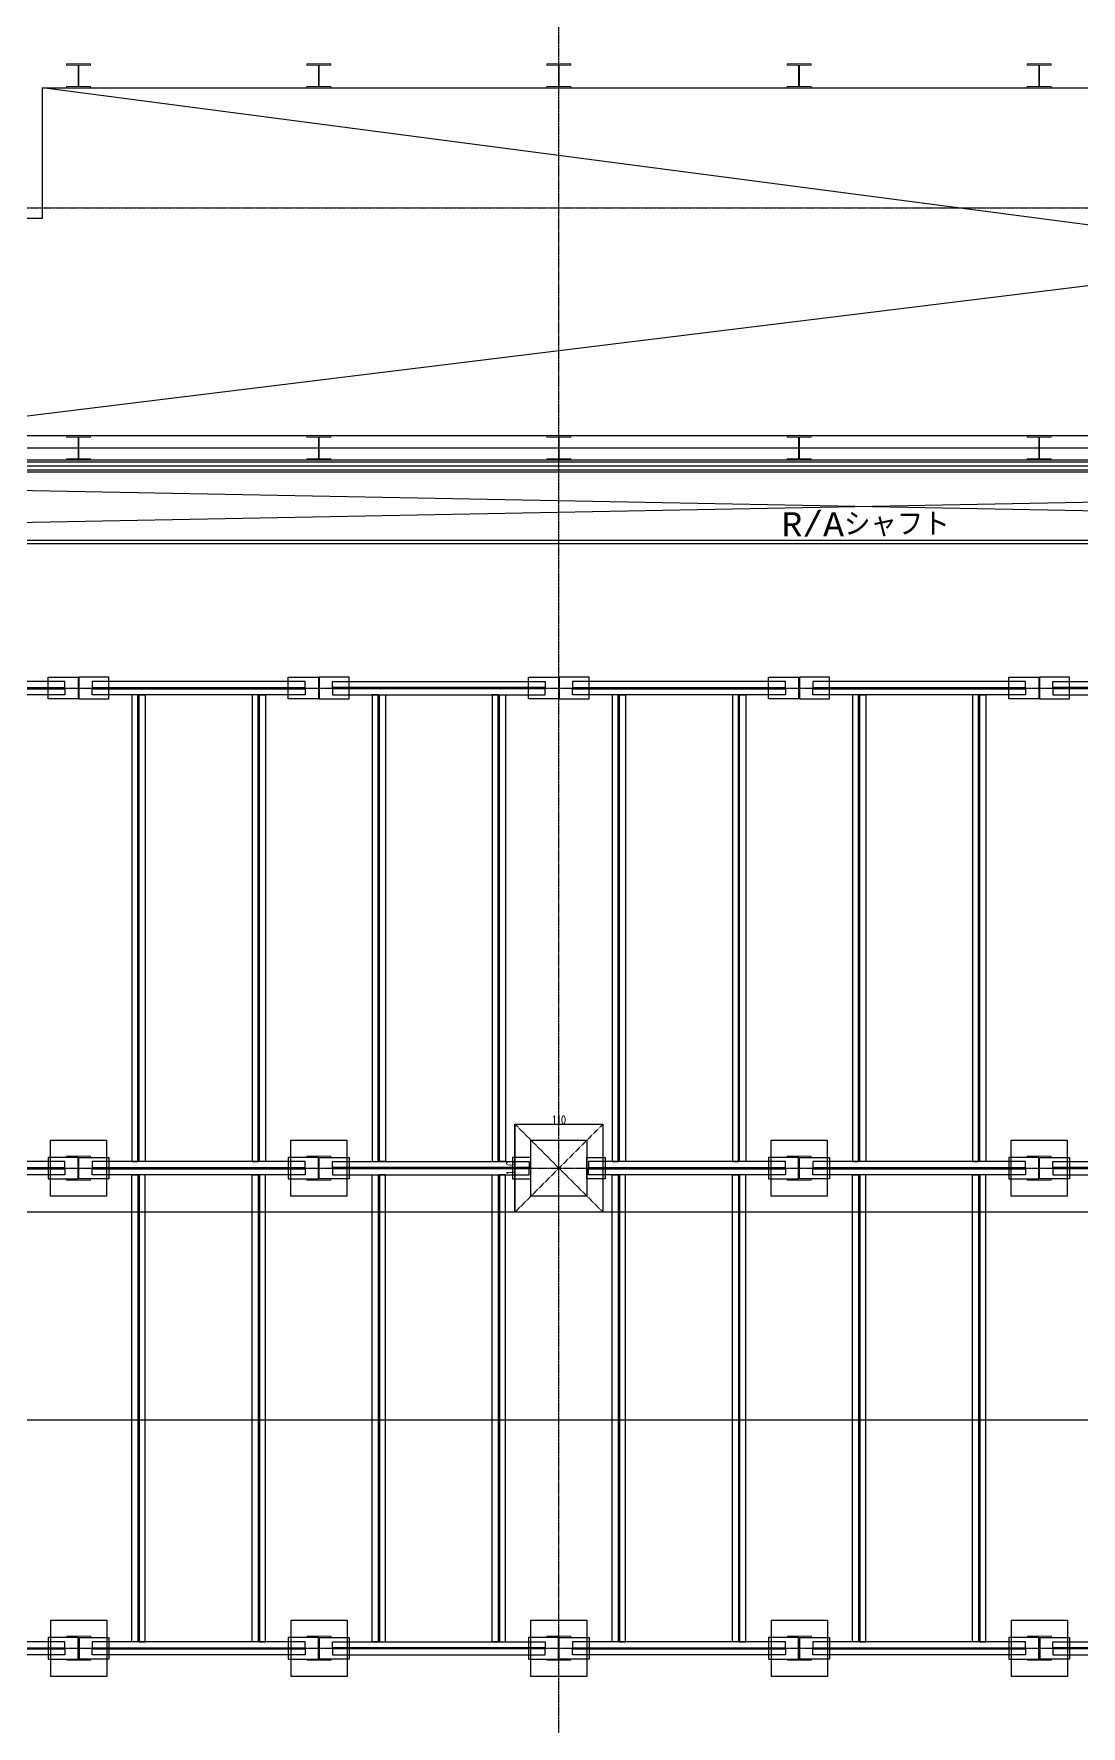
# Model space of a CAD drawing. Header units: millimetres. Extents: x -21841 to 195597, y -1659 to 112111.
# Drawn here: x 18304 to 19612, y 16253 to 18367 of the extents above; entities that cross this region are included whole.
import ezdxf
from ezdxf.enums import TextEntityAlignment as Align

# ---------------------------------------------------------------- set-up
doc = ezdxf.new("R2010")
doc.units = ezdxf.units.MM
doc.linetypes.add('X-N-FAB-L10$0$COL-CEN-LIN', pattern=[3.25, 2.5, -0.25, 0.25, -0.25])
doc.linetypes.add('X-N-FAB-L10$0$HIDDEN', pattern=[0.375, 0.25, -0.125])
for name, color, linetype in [('0-FMCS', 6, 'Continuous'), ('0-XREF', 7, 'Continuous'), ('X-N-FAB-L10$0$0-NC', 8, 'Continuous'), ('X-N-FAB-L10$0$0-ND', 8, 'Continuous'), ('X-N-FAB-L10$0$08', 8, 'Continuous'), ('X-N-FAB-L10$0$CCL', 8, 'X-N-FAB-L10$0$COL-CEN-LIN'), ('X-N-FAB-L10$0$COL', 8, 'Continuous'), ('X-N-FAB-L10$0$COL-S', 8, 'Continuous')]:
    doc.layers.add(name, color=color, linetype=linetype)
doc.layers.add('X-N-FAB-L10$0$STEEL1', color=8, linetype='Continuous', lineweight=0)
doc.styles.add('X-N-FAB-L10$0$ATS', font='monotxt.shx', dxfattribs={"bigfont": 'BIGFONT.shx'})
doc.styles.add('X-N-FAB-L10$0$CHINA', font='simplex.shx', dxfattribs={"width": 0.75, "bigfont": 'chineset.shx'})
doc.styles.add('X-N-FAB-L10$0$COL-NUM', font='romanc')
doc.styles.add('X-N-FAB-L10$0$DIM', font='simplex.shx', dxfattribs={"width": 0.67, "bigfont": 'chineset.shx'})
doc.dimstyles.new('X-N-FAB-L10$0$JJP_005_defpoint', dxfattribs={"dimtxt": 20, "dimasz": 0.5, "dimexe": 0.5, "dimexo": 0.5, "dimgap": 0.5, "dimtad": 1, "dimdsep": 46, "dimtxsty": 'X-N-FAB-L10$0$DIM', "dimblk": 'X-N-FAB-L10$0$_None', "dimcen": 10, "dimclrd": 256, "dimclre": 256, "dimclrt": 256, "dimadec": 0, "dimazin": 0, "dimtfac": 1, "dimtix": 1, "dimtmove": 2, "dimatfit": 3, "dimldrblk": 'X-N-FAB-L10$0$_None', "dimfxl": 0.5, "dimtolj": 1, "dimtzin": 0, "dimarcsym": 0})

# ---------------------------------------------------------------- blocks, each defined once
blk = doc.blocks.new('*D1257')
at = {"layer": 'DEFPOINTS', "lineweight": -2, "transparency": 16777216}
blk.add_line((18905, 17005), (19015, 17005), dxfattribs=at)
at = {"layer": 'DEFPOINTS', "color": 0, "transparency": 16777216}
for p in [(18905, 17005), (19015, 17005), (19015, 17005)]:
    blk.add_point(p, dxfattribs=at)
at = {"layer": 'DEFPOINTS', "transparency": 16777216, "insert": (18960, 17010.5), "char_height": 10, "attachment_point": 5, "style": 'X-N-FAB-L10$0$DIM'}
blk.add_mtext('\\A1;110', dxfattribs=at)
blk = doc.blocks.new('X-N-FAB-L10$0$_None')
blk = doc.blocks.new('*D1258')
at = {"layer": 'DEFPOINTS', "lineweight": -2, "transparency": 16777216}
blk.add_line((18905, 17005), (18905, 16895), dxfattribs=at)
at = {"layer": 'DEFPOINTS', "color": 0, "transparency": 16777216}
for p in [(18905, 17005), (18905, 16895), (18905, 16895)]:
    blk.add_point(p, dxfattribs=at)
at = {"layer": 'DEFPOINTS', "transparency": 16777216, "insert": (18899.5, 16950), "char_height": 10, "attachment_point": 5, "rotation": 90, "style": 'X-N-FAB-L10$0$DIM'}
blk.add_mtext('\\A1;110', dxfattribs=at)
blk = doc.blocks.new('X-N-FAB-L10')
at = {"layer": 'DEFPOINTS', "color": 8, "linetype": 'X-N-FAB-L10$0$HIDDEN', "ltscale": 0.1}
for p, q in [((19015, 17005), (18905, 16895)), ((18905, 17005), (19015, 16895)), ((19015, 17005), (18905, 16895)), ((18905, 17005), (19015, 16895))]:
    blk.add_line(p, q, dxfattribs=at)
at = {"layer": 'DEFPOINTS', "color": 8}
for q in [(19015, 17005), (18905, 16895)]:
    blk.add_line((18905, 17005), q, dxfattribs=at)
at = {"layer": 'X-N-FAB-L10$0$08', "color": 8}
for p, q in [((18090, 17865), (21630, 18300)), ((21630, 17865), (18315, 18300)), ((18315, 18300), (21630, 18300)), ((18315, 18137), (18315, 18300)), ((18090, 18137), (18315, 18137)), ((16960, 17850), (21845, 17850)), ((21630, 17865), (18090, 17865)), ((17030, 17827.5), (21775, 17827.5)), ((17107.5, 17832.5), (21607.5, 17832.5)), ((17110, 17835), (21610, 17835)), ((17095, 17820), (21595, 17820)), ((17097.5, 17822.5), (21597.5, 17822.5)), ((17099.2, 17734.2), (21595, 17820)), ((17099.2, 17820), (21595, 17734.2)), ((19680, 17730), (17095, 17730)), ((19680, 17734.2), (17099.2, 17734.2)), ((21325, 16895), (17105, 16895)), ((21065, 16635), (17105, 16635))]:
    blk.add_line(p, q, dxfattribs=at)
for points in [[(18343, 17558.3), (18077, 17558.3), (18077, 17550.8), (18343, 17550.8)], [(18359.5, 17536.5), (18322, 17536.5), (18322, 17563.5), (18359.5, 17563.5)], [(18360.5, 17536.5), (18398, 17536.5), (18398, 17563.5), (18360.5, 17563.5)], [(18643, 17558.3), (18377, 17558.3), (18377, 17550.8), (18643, 17550.8)], [(18659.5, 17536.5), (18622, 17536.5), (18622, 17563.5), (18659.5, 17563.5)], [(18660.5, 17536.5), (18698, 17536.5), (18698, 17563.5), (18660.5, 17563.5)], [(18677, 17558.3), (18943, 17558.3), (18943, 17550.8), (18677, 17550.8)], [(18959.5, 17536.5), (18922, 17536.5), (18922, 17563.5), (18959.5, 17563.5)], [(18960.5, 17536.5), (18998, 17536.5), (18998, 17563.5), (18960.5, 17563.5)], [(19243, 17558.3), (18977, 17558.3), (18977, 17550.8), (19243, 17550.8)], [(19259.5, 17536.5), (19222, 17536.5), (19222, 17563.5), (19259.5, 17563.5)], [(19260.5, 17536.5), (19298, 17536.5), (19298, 17563.5), (19260.5, 17563.5)], [(19543, 17558.3), (19277, 17558.3), (19277, 17550.8), (19543, 17550.8)], [(19559.5, 17536.5), (19522, 17536.5), (19522, 17563.5), (19559.5, 17563.5)], [(19560.5, 17536.5), (19598, 17536.5), (19598, 17563.5), (19560.5, 17563.5)], [(19577, 17558.3), (19843, 17558.3), (19843, 17550.8), (19577, 17550.8)], [(18343, 17541.7), (18077, 17541.7), (18077, 17549.2), (18343, 17549.2)], [(18643, 17541.7), (18377, 17541.7), (18377, 17549.2), (18643, 17549.2)], [(18426.7, 17541.7), (18426.7, 16958.3), (18434.2, 16958.3), (18434.2, 17541.7)], [(18443.3, 17541.7), (18443.3, 16958.3), (18435.8, 16958.3), (18435.8, 17541.7)], [(18576.7, 17541.7), (18576.7, 16958.3), (18584.2, 16958.3), (18584.2, 17541.7)], [(18593.3, 17541.7), (18593.3, 16958.3), (18585.8, 16958.3), (18585.8, 17541.7)], [(18677, 17541.7), (18943, 17541.7), (18943, 17549.2), (18677, 17549.2)], [(18726.7, 17541.7), (18726.7, 16958.3), (18734.2, 16958.3), (18734.2, 17541.7)], [(18743.3, 17541.7), (18743.3, 16958.3), (18735.8, 16958.3), (18735.8, 17541.7)], [(18876.7, 17541.7), (18876.7, 16958.3), (18884.2, 16958.3), (18884.2, 17541.7)], [(18893.3, 17541.7), (18893.3, 16958.3), (18885.8, 16958.3), (18885.8, 17541.7)], [(19243, 17541.7), (18977, 17541.7), (18977, 17549.2), (19243, 17549.2)], [(19026.7, 17541.7), (19026.7, 16958.3), (19034.2, 16958.3), (19034.2, 17541.7)], [(19043.3, 17541.7), (19043.3, 16958.3), (19035.8, 16958.3), (19035.8, 17541.7)], [(19176.7, 17541.7), (19176.7, 16958.3), (19184.2, 16958.3), (19184.2, 17541.7)], [(19193.3, 17541.7), (19193.3, 16958.3), (19185.8, 16958.3), (19185.8, 17541.7)], [(19543, 17541.7), (19277, 17541.7), (19277, 17549.2), (19543, 17549.2)], [(19326.7, 17541.7), (19326.7, 16958.3), (19334.2, 16958.3), (19334.2, 17541.7)], [(19343.3, 17541.7), (19343.3, 16958.3), (19335.8, 16958.3), (19335.8, 17541.7)], [(19476.7, 17541.7), (19476.7, 16958.3), (19484.2, 16958.3), (19484.2, 17541.7)], [(19493.3, 17541.7), (19493.3, 16958.3), (19485.8, 16958.3), (19485.8, 17541.7)], [(19577, 17541.7), (19843, 17541.7), (19843, 17549.2), (19577, 17549.2)], [(18359.5, 16963.5), (18322, 16963.5), (18322, 16936.5), (18359.5, 16936.5)], [(18360.5, 16963.5), (18398, 16963.5), (18398, 16936.5), (18360.5, 16936.5)], [(18659.5, 16963.5), (18622, 16963.5), (18622, 16936.5), (18659.5, 16936.5)], [(18660.5, 16963.5), (18698, 16963.5), (18698, 16936.5), (18660.5, 16936.5)], [(18925, 16963.5), (18902, 16963.5), (18902, 16936.5), (18925, 16936.5)], [(18995, 16963.5), (19018, 16963.5), (19018, 16936.5), (18995, 16936.5)], [(19259.5, 16963.5), (19222, 16963.5), (19222, 16936.5), (19259.5, 16936.5)], [(19260.5, 16963.5), (19298, 16963.5), (19298, 16936.5), (19260.5, 16936.5)], [(19559.5, 16963.5), (19522, 16963.5), (19522, 16936.5), (19559.5, 16936.5)], [(19560.5, 16963.5), (19598, 16963.5), (19598, 16936.5), (19560.5, 16936.5)], [(18343, 16958.3), (18097, 16958.3), (18097, 16950.8), (18343, 16950.8)], [(18343, 16941.7), (18097, 16941.7), (18097, 16949.2), (18343, 16949.2)], [(18643, 16958.3), (18377, 16958.3), (18377, 16950.8), (18643, 16950.8)], [(18643, 16941.7), (18377, 16941.7), (18377, 16949.2), (18643, 16949.2)], [(18426.7, 16358.3), (18426.7, 16941.7), (18434.2, 16941.7), (18434.2, 16358.3)], [(18443.3, 16358.3), (18443.3, 16941.7), (18435.8, 16941.7), (18435.8, 16358.3)], [(18576.7, 16358.3), (18576.7, 16941.7), (18584.2, 16941.7), (18584.2, 16358.3)], [(18593.3, 16358.3), (18593.3, 16941.7), (18585.8, 16941.7), (18585.8, 16358.3)], [(18677, 16958.3), (18923, 16958.3), (18923, 16950.8), (18677, 16950.8)], [(18677, 16941.7), (18923, 16941.7), (18923, 16949.2), (18677, 16949.2)], [(18726.7, 16358.3), (18726.7, 16941.7), (18734.2, 16941.7), (18734.2, 16358.3)], [(18743.3, 16358.3), (18743.3, 16941.7), (18735.8, 16941.7), (18735.8, 16358.3)], [(18876.7, 16358.3), (18876.7, 16941.7), (18884.2, 16941.7), (18884.2, 16358.3)], [(18893.3, 16358.3), (18893.3, 16941.7), (18885.8, 16941.7), (18885.8, 16358.3)], [(19243, 16958.3), (18997, 16958.3), (18997, 16950.8), (19243, 16950.8)], [(19243, 16941.7), (18997, 16941.7), (18997, 16949.2), (19243, 16949.2)], [(19026.7, 16358.3), (19026.7, 16941.7), (19034.2, 16941.7), (19034.2, 16358.3)], [(19043.3, 16358.3), (19043.3, 16941.7), (19035.8, 16941.7), (19035.8, 16358.3)], [(19176.7, 16358.3), (19176.7, 16941.7), (19184.2, 16941.7), (19184.2, 16358.3)], [(19193.3, 16358.3), (19193.3, 16941.7), (19185.8, 16941.7), (19185.8, 16358.3)], [(19543, 16958.3), (19277, 16958.3), (19277, 16950.8), (19543, 16950.8)], [(19543, 16941.7), (19277, 16941.7), (19277, 16949.2), (19543, 16949.2)], [(19326.7, 16358.3), (19326.7, 16941.7), (19334.2, 16941.7), (19334.2, 16358.3)], [(19343.3, 16358.3), (19343.3, 16941.7), (19335.8, 16941.7), (19335.8, 16358.3)], [(19476.7, 16358.3), (19476.7, 16941.7), (19484.2, 16941.7), (19484.2, 16358.3)], [(19493.3, 16358.3), (19493.3, 16941.7), (19485.8, 16941.7), (19485.8, 16358.3)], [(19577, 16958.3), (19823, 16958.3), (19823, 16950.8), (19577, 16950.8)], [(19577, 16941.7), (19823, 16941.7), (19823, 16949.2), (19577, 16949.2)], [(18343, 16358.3), (18077, 16358.3), (18077, 16350.8), (18343, 16350.8)], [(18343, 16341.7), (18077, 16341.7), (18077, 16349.2), (18343, 16349.2)], [(18359.5, 16363.5), (18322, 16363.5), (18322, 16336.5), (18359.5, 16336.5)], [(18360.5, 16363.5), (18398, 16363.5), (18398, 16336.5), (18360.5, 16336.5)], [(18643, 16358.3), (18377, 16358.3), (18377, 16350.8), (18643, 16350.8)], [(18643, 16341.7), (18377, 16341.7), (18377, 16349.2), (18643, 16349.2)], [(18659.5, 16363.5), (18622, 16363.5), (18622, 16336.5), (18659.5, 16336.5)], [(18660.5, 16363.5), (18698, 16363.5), (18698, 16336.5), (18660.5, 16336.5)], [(18677, 16358.3), (18943, 16358.3), (18943, 16350.8), (18677, 16350.8)], [(18677, 16341.7), (18943, 16341.7), (18943, 16349.2), (18677, 16349.2)], [(18959.5, 16363.5), (18922, 16363.5), (18922, 16336.5), (18959.5, 16336.5)], [(18960.5, 16363.5), (18998, 16363.5), (18998, 16336.5), (18960.5, 16336.5)], [(19243, 16358.3), (18977, 16358.3), (18977, 16350.8), (19243, 16350.8)], [(19243, 16341.7), (18977, 16341.7), (18977, 16349.2), (19243, 16349.2)], [(19259.5, 16363.5), (19222, 16363.5), (19222, 16336.5), (19259.5, 16336.5)], [(19260.5, 16363.5), (19298, 16363.5), (19298, 16336.5), (19260.5, 16336.5)], [(19543, 16358.3), (19277, 16358.3), (19277, 16350.8), (19543, 16350.8)], [(19543, 16341.7), (19277, 16341.7), (19277, 16349.2), (19543, 16349.2)], [(19559.5, 16363.5), (19522, 16363.5), (19522, 16336.5), (19559.5, 16336.5)], [(19560.5, 16363.5), (19598, 16363.5), (19598, 16336.5), (19560.5, 16336.5)], [(19577, 16358.3), (19843, 16358.3), (19843, 16350.8), (19577, 16350.8)], [(19577, 16341.7), (19843, 16341.7), (19843, 16349.2), (19577, 16349.2)]]:
    blk.add_lwpolyline(points, close=True, dxfattribs=at)
at = {"layer": 'X-N-FAB-L10$0$CCL', "color": 8}
for p, q in [((18960, 10600), (18960, 19760)), ((-720, 18150), (27370, 18150)), ((-720, 17550), (27370, 17550)), ((-720, 16950), (27370, 16950)), ((-720, 16350), (27370, 16350))]:
    blk.add_line(p, q, dxfattribs=at)
at = {"layer": 'X-N-FAB-L10$0$COL', "color": 8, "ltscale": 0.1}
for p, q in [((18905, 17005), (19015, 17005)), ((18905, 16895), (18905, 17005)), ((19015, 17005), (19015, 16895)), ((19015, 16895), (18905, 16895))]:
    blk.add_line(p, q, dxfattribs=at)
at = {"layer": 'X-N-FAB-L10$0$COL', "color": 8}
for p, q in [((18325, 16985), (18395, 16985)), ((18325, 16915), (18325, 16985)), ((18395, 16985), (18395, 16915)), ((18625, 16985), (18695, 16985)), ((18625, 16915), (18625, 16985)), ((18695, 16985), (18695, 16915)), ((19225, 16985), (19295, 16985)), ((19225, 16915), (19225, 16985)), ((19295, 16985), (19295, 16915)), ((19525, 16985), (19595, 16985)), ((19525, 16915), (19525, 16985)), ((19595, 16985), (19595, 16915)), ((18395, 16915), (18325, 16915)), ((18695, 16915), (18625, 16915)), ((19295, 16915), (19225, 16915)), ((19595, 16915), (19525, 16915)), ((18325.5, 16385), (18395.5, 16385)), ((18325.5, 16315), (18325.5, 16385)), ((18395.5, 16385), (18395.5, 16315)), ((18625.5, 16385), (18695.5, 16385)), ((18625.5, 16315), (18625.5, 16385)), ((18695.5, 16385), (18695.5, 16315)), ((18925, 16385), (18995, 16385)), ((18925, 16315), (18925, 16385)), ((18995, 16385), (18995, 16315)), ((19225.5, 16385), (19295.5, 16385)), ((19225.5, 16315), (19225.5, 16385)), ((19295.5, 16385), (19295.5, 16315)), ((19525.5, 16385), (19595.5, 16385)), ((19525.5, 16315), (19525.5, 16385)), ((19595.5, 16385), (19595.5, 16315)), ((18395.5, 16315), (18325.5, 16315)), ((18695.5, 16315), (18625.5, 16315)), ((18995, 16315), (18925, 16315)), ((19295.5, 16315), (19225.5, 16315)), ((19595.5, 16315), (19525.5, 16315))]:
    blk.add_line(p, q, dxfattribs=at)
at = {"layer": 'X-N-FAB-L10$0$COL', "color": 8, "ltscale": 0.1}
blk.add_lwpolyline([(18905, 17005), (19015, 17005), (19015, 16895), (18905, 16895)], close=True, dxfattribs=at)
at = {"layer": 'X-N-FAB-L10$0$COL', "color": 8}
for points in [[(18325, 16985), (18395, 16985), (18395, 16915), (18325, 16915)], [(18625, 16985), (18695, 16985), (18695, 16915), (18625, 16915)], [(19225, 16985), (19295, 16985), (19295, 16915), (19225, 16915)], [(19525, 16985), (19595, 16985), (19595, 16915), (19525, 16915)], [(18325.5, 16385), (18395.5, 16385), (18395.5, 16315), (18325.5, 16315)], [(18625.5, 16385), (18695.5, 16385), (18695.5, 16315), (18625.5, 16315)], [(18925, 16385), (18995, 16385), (18995, 16315), (18925, 16315)], [(19225.5, 16385), (19295.5, 16385), (19295.5, 16315), (19225.5, 16315)], [(19525.5, 16385), (19595.5, 16385), (19595.5, 16315), (19525.5, 16315)]]:
    blk.add_lwpolyline(points, close=True, dxfattribs=at)
at = {"layer": 'X-N-FAB-L10$0$COL-S', "color": 8}
for p, q in [((18925, 16985), (18995, 16985)), ((18925, 16915), (18925, 16985)), ((18925, 16985), (18995, 16985)), ((18925, 16915), (18925, 16985)), ((18995, 16985), (18995, 16915)), ((18995, 16985), (18995, 16915)), ((18995, 16915), (18925, 16915)), ((18995, 16915), (18925, 16915))]:
    blk.add_line(p, q, dxfattribs=at)
at = {"layer": 'X-N-FAB-L10$0$STEEL1', "color": 8}
for p, q in [((18345, 18330), (18375, 18330)), ((18345, 18328.5), (18345, 18330)), ((18345, 18330), (18375, 18330)), ((18345, 18328.5), (18345, 18330)), ((18359.5, 18328.5), (18345, 18328.5)), ((18359.5, 18328.5), (18345, 18328.5)), ((18359.5, 18301.5), (18359.5, 18328.5)), ((18359.5, 18301.5), (18359.5, 18328.5)), ((18375, 18328.5), (18360.5, 18328.5)), ((18360.5, 18328.5), (18360.5, 18301.5)), ((18375, 18328.5), (18360.5, 18328.5)), ((18360.5, 18328.5), (18360.5, 18301.5)), ((18375, 18330), (18375, 18328.5)), ((18375, 18330), (18375, 18328.5)), ((18645, 18330), (18675, 18330)), ((18645, 18328.5), (18645, 18330)), ((18645, 18330), (18675, 18330)), ((18645, 18328.5), (18645, 18330)), ((18659.5, 18328.5), (18645, 18328.5)), ((18659.5, 18328.5), (18645, 18328.5)), ((18659.5, 18301.5), (18659.5, 18328.5)), ((18659.5, 18301.5), (18659.5, 18328.5)), ((18675, 18328.5), (18660.5, 18328.5)), ((18660.5, 18328.5), (18660.5, 18301.5)), ((18675, 18328.5), (18660.5, 18328.5)), ((18660.5, 18328.5), (18660.5, 18301.5)), ((18675, 18330), (18675, 18328.5)), ((18675, 18330), (18675, 18328.5)), ((18945, 18330), (18975, 18330)), ((18945, 18328.5), (18945, 18330)), ((18945, 18330), (18975, 18330)), ((18945, 18328.5), (18945, 18330)), ((18959.5, 18328.5), (18945, 18328.5)), ((18959.5, 18328.5), (18945, 18328.5)), ((18959.5, 18301.5), (18959.5, 18328.5)), ((18959.5, 18301.5), (18959.5, 18328.5)), ((18975, 18328.5), (18960.5, 18328.5)), ((18960.5, 18328.5), (18960.5, 18301.5)), ((18975, 18328.5), (18960.5, 18328.5)), ((18960.5, 18328.5), (18960.5, 18301.5)), ((18975, 18330), (18975, 18328.5)), ((18975, 18330), (18975, 18328.5)), ((19245, 18330), (19275, 18330)), ((19245, 18328.5), (19245, 18330)), ((19245, 18330), (19275, 18330)), ((19245, 18328.5), (19245, 18330)), ((19259.5, 18328.5), (19245, 18328.5)), ((19259.5, 18328.5), (19245, 18328.5)), ((19259.5, 18301.5), (19259.5, 18328.5)), ((19259.5, 18301.5), (19259.5, 18328.5)), ((19275, 18328.5), (19260.5, 18328.5)), ((19260.5, 18328.5), (19260.5, 18301.5)), ((19275, 18328.5), (19260.5, 18328.5)), ((19260.5, 18328.5), (19260.5, 18301.5)), ((19275, 18330), (19275, 18328.5)), ((19275, 18330), (19275, 18328.5)), ((19545, 18330), (19575, 18330)), ((19545, 18328.5), (19545, 18330)), ((19545, 18330), (19575, 18330)), ((19545, 18328.5), (19545, 18330)), ((19559.5, 18328.5), (19545, 18328.5)), ((19559.5, 18328.5), (19545, 18328.5)), ((19559.5, 18301.5), (19559.5, 18328.5)), ((19559.5, 18301.5), (19559.5, 18328.5)), ((19575, 18328.5), (19560.5, 18328.5)), ((19560.5, 18328.5), (19560.5, 18301.5)), ((19575, 18328.5), (19560.5, 18328.5)), ((19560.5, 18328.5), (19560.5, 18301.5)), ((19575, 18330), (19575, 18328.5)), ((19575, 18330), (19575, 18328.5)), ((18345, 18300), (18345, 18301.5)), ((18345, 18301.5), (18359.5, 18301.5)), ((18345, 18300), (18345, 18301.5)), ((18345, 18301.5), (18359.5, 18301.5)), ((18375, 18300), (18345, 18300)), ((18375, 18300), (18345, 18300)), ((18360.5, 18301.5), (18375, 18301.5)), ((18360.5, 18301.5), (18375, 18301.5)), ((18375, 18301.5), (18375, 18300)), ((18375, 18301.5), (18375, 18300)), ((18645, 18300), (18645, 18301.5)), ((18645, 18301.5), (18659.5, 18301.5)), ((18645, 18300), (18645, 18301.5)), ((18645, 18301.5), (18659.5, 18301.5)), ((18675, 18300), (18645, 18300)), ((18675, 18300), (18645, 18300)), ((18660.5, 18301.5), (18675, 18301.5)), ((18660.5, 18301.5), (18675, 18301.5)), ((18675, 18301.5), (18675, 18300)), ((18675, 18301.5), (18675, 18300)), ((18945, 18300), (18945, 18301.5)), ((18945, 18301.5), (18959.5, 18301.5)), ((18945, 18300), (18945, 18301.5)), ((18945, 18301.5), (18959.5, 18301.5)), ((18975, 18300), (18945, 18300)), ((18975, 18300), (18945, 18300)), ((18960.5, 18301.5), (18975, 18301.5)), ((18960.5, 18301.5), (18975, 18301.5)), ((18975, 18301.5), (18975, 18300)), ((18975, 18301.5), (18975, 18300)), ((19245, 18300), (19245, 18301.5)), ((19245, 18301.5), (19259.5, 18301.5)), ((19245, 18300), (19245, 18301.5)), ((19245, 18301.5), (19259.5, 18301.5)), ((19275, 18300), (19245, 18300)), ((19275, 18300), (19245, 18300)), ((19260.5, 18301.5), (19275, 18301.5)), ((19260.5, 18301.5), (19275, 18301.5)), ((19275, 18301.5), (19275, 18300)), ((19275, 18301.5), (19275, 18300)), ((19545, 18300), (19545, 18301.5)), ((19545, 18301.5), (19559.5, 18301.5)), ((19545, 18300), (19545, 18301.5)), ((19545, 18301.5), (19559.5, 18301.5)), ((19575, 18300), (19545, 18300)), ((19575, 18300), (19545, 18300)), ((19560.5, 18301.5), (19575, 18301.5)), ((19560.5, 18301.5), (19575, 18301.5)), ((19575, 18301.5), (19575, 18300)), ((19575, 18301.5), (19575, 18300)), ((18345, 17865), (18375, 17865)), ((18345, 17863.5), (18345, 17865)), ((18345, 17865), (18375, 17865)), ((18345, 17863.5), (18345, 17865)), ((18359.5, 17863.5), (18345, 17863.5)), ((18359.5, 17863.5), (18345, 17863.5)), ((18359.5, 17836.5), (18359.5, 17863.5)), ((18359.5, 17836.5), (18359.5, 17863.5)), ((18375, 17863.5), (18360.5, 17863.5)), ((18360.5, 17863.5), (18360.5, 17836.5)), ((18375, 17863.5), (18360.5, 17863.5)), ((18360.5, 17863.5), (18360.5, 17836.5)), ((18375, 17865), (18375, 17863.5)), ((18375, 17865), (18375, 17863.5)), ((18645, 17865), (18675, 17865)), ((18645, 17863.5), (18645, 17865)), ((18645, 17865), (18675, 17865)), ((18645, 17863.5), (18645, 17865)), ((18659.5, 17863.5), (18645, 17863.5)), ((18659.5, 17863.5), (18645, 17863.5)), ((18659.5, 17836.5), (18659.5, 17863.5)), ((18659.5, 17836.5), (18659.5, 17863.5)), ((18675, 17863.5), (18660.5, 17863.5)), ((18660.5, 17863.5), (18660.5, 17836.5)), ((18675, 17863.5), (18660.5, 17863.5)), ((18660.5, 17863.5), (18660.5, 17836.5)), ((18675, 17865), (18675, 17863.5)), ((18675, 17865), (18675, 17863.5)), ((18945, 17865), (18975, 17865)), ((18945, 17863.5), (18945, 17865)), ((18945, 17865), (18975, 17865)), ((18945, 17863.5), (18945, 17865)), ((18959.5, 17863.5), (18945, 17863.5)), ((18959.5, 17863.5), (18945, 17863.5)), ((18959.5, 17836.5), (18959.5, 17863.5)), ((18959.5, 17836.5), (18959.5, 17863.5)), ((18975, 17863.5), (18960.5, 17863.5)), ((18960.5, 17863.5), (18960.5, 17836.5)), ((18975, 17863.5), (18960.5, 17863.5)), ((18960.5, 17863.5), (18960.5, 17836.5)), ((18975, 17865), (18975, 17863.5)), ((18975, 17865), (18975, 17863.5)), ((19245, 17865), (19275, 17865)), ((19245, 17863.5), (19245, 17865)), ((19245, 17865), (19275, 17865)), ((19245, 17863.5), (19245, 17865)), ((19259.5, 17863.5), (19245, 17863.5)), ((19259.5, 17863.5), (19245, 17863.5)), ((19259.5, 17836.5), (19259.5, 17863.5)), ((19259.5, 17836.5), (19259.5, 17863.5)), ((19275, 17863.5), (19260.5, 17863.5)), ((19260.5, 17863.5), (19260.5, 17836.5)), ((19275, 17863.5), (19260.5, 17863.5)), ((19260.5, 17863.5), (19260.5, 17836.5)), ((19275, 17865), (19275, 17863.5)), ((19275, 17865), (19275, 17863.5)), ((19545, 17865), (19575, 17865)), ((19545, 17863.5), (19545, 17865)), ((19545, 17865), (19575, 17865)), ((19545, 17863.5), (19545, 17865)), ((19559.5, 17863.5), (19545, 17863.5)), ((19559.5, 17863.5), (19545, 17863.5)), ((19559.5, 17836.5), (19559.5, 17863.5)), ((19559.5, 17836.5), (19559.5, 17863.5)), ((19575, 17863.5), (19560.5, 17863.5)), ((19560.5, 17863.5), (19560.5, 17836.5)), ((19575, 17863.5), (19560.5, 17863.5)), ((19560.5, 17863.5), (19560.5, 17836.5)), ((19575, 17865), (19575, 17863.5)), ((19575, 17865), (19575, 17863.5)), ((18345, 17835), (18345, 17836.5)), ((18345, 17836.5), (18359.5, 17836.5)), ((18345, 17835), (18345, 17836.5)), ((18345, 17836.5), (18359.5, 17836.5)), ((18375, 17835), (18345, 17835)), ((18375, 17835), (18345, 17835)), ((18360.5, 17836.5), (18375, 17836.5)), ((18360.5, 17836.5), (18375, 17836.5)), ((18375, 17836.5), (18375, 17835)), ((18375, 17836.5), (18375, 17835)), ((18645, 17835), (18645, 17836.5)), ((18645, 17836.5), (18659.5, 17836.5)), ((18645, 17835), (18645, 17836.5)), ((18645, 17836.5), (18659.5, 17836.5)), ((18675, 17835), (18645, 17835)), ((18675, 17835), (18645, 17835)), ((18660.5, 17836.5), (18675, 17836.5)), ((18660.5, 17836.5), (18675, 17836.5)), ((18675, 17836.5), (18675, 17835)), ((18675, 17836.5), (18675, 17835)), ((18945, 17835), (18945, 17836.5)), ((18945, 17836.5), (18959.5, 17836.5)), ((18945, 17835), (18945, 17836.5)), ((18945, 17836.5), (18959.5, 17836.5)), ((18975, 17835), (18945, 17835)), ((18975, 17835), (18945, 17835)), ((18960.5, 17836.5), (18975, 17836.5)), ((18960.5, 17836.5), (18975, 17836.5)), ((18975, 17836.5), (18975, 17835)), ((18975, 17836.5), (18975, 17835)), ((19245, 17835), (19245, 17836.5)), ((19245, 17836.5), (19259.5, 17836.5)), ((19245, 17835), (19245, 17836.5)), ((19245, 17836.5), (19259.5, 17836.5)), ((19275, 17835), (19245, 17835)), ((19275, 17835), (19245, 17835)), ((19260.5, 17836.5), (19275, 17836.5)), ((19260.5, 17836.5), (19275, 17836.5)), ((19275, 17836.5), (19275, 17835)), ((19275, 17836.5), (19275, 17835)), ((19545, 17835), (19545, 17836.5)), ((19545, 17836.5), (19559.5, 17836.5)), ((19545, 17835), (19545, 17836.5)), ((19545, 17836.5), (19559.5, 17836.5)), ((19575, 17835), (19545, 17835)), ((19575, 17835), (19545, 17835)), ((19560.5, 17836.5), (19575, 17836.5)), ((19560.5, 17836.5), (19575, 17836.5)), ((19575, 17836.5), (19575, 17835)), ((19575, 17836.5), (19575, 17835)), ((18345, 16965), (18375, 16965)), ((18345, 16963.5), (18345, 16965)), ((18359.5, 16963.5), (18345, 16963.5)), ((18359.5, 16936.5), (18359.5, 16963.5)), ((18375, 16963.5), (18360.5, 16963.5)), ((18360.5, 16963.5), (18360.5, 16936.5)), ((18375, 16965), (18375, 16963.5)), ((18645, 16965), (18675, 16965)), ((18645, 16963.5), (18645, 16965)), ((18659.5, 16963.5), (18645, 16963.5)), ((18659.5, 16936.5), (18659.5, 16963.5)), ((18675, 16963.5), (18660.5, 16963.5)), ((18660.5, 16963.5), (18660.5, 16936.5)), ((18675, 16965), (18675, 16963.5)), ((19245, 16965), (19275, 16965)), ((19245, 16963.5), (19245, 16965)), ((19259.5, 16963.5), (19245, 16963.5)), ((19259.5, 16936.5), (19259.5, 16963.5)), ((19275, 16963.5), (19260.5, 16963.5)), ((19260.5, 16963.5), (19260.5, 16936.5)), ((19275, 16965), (19275, 16963.5)), ((19545, 16965), (19575, 16965)), ((19545, 16963.5), (19545, 16965)), ((19559.5, 16963.5), (19545, 16963.5)), ((19559.5, 16936.5), (19559.5, 16963.5)), ((19575, 16963.5), (19560.5, 16963.5)), ((19560.5, 16963.5), (19560.5, 16936.5)), ((19575, 16965), (19575, 16963.5)), ((18345, 16935), (18345, 16936.5)), ((18345, 16936.5), (18359.5, 16936.5)), ((18375, 16935), (18345, 16935)), ((18360.5, 16936.5), (18375, 16936.5)), ((18375, 16936.5), (18375, 16935)), ((18645, 16935), (18645, 16936.5)), ((18645, 16936.5), (18659.5, 16936.5)), ((18675, 16935), (18645, 16935)), ((18660.5, 16936.5), (18675, 16936.5)), ((18675, 16936.5), (18675, 16935)), ((19245, 16935), (19245, 16936.5)), ((19245, 16936.5), (19259.5, 16936.5)), ((19275, 16935), (19245, 16935)), ((19260.5, 16936.5), (19275, 16936.5)), ((19275, 16936.5), (19275, 16935)), ((19545, 16935), (19545, 16936.5)), ((19545, 16936.5), (19559.5, 16936.5)), ((19575, 16935), (19545, 16935)), ((19560.5, 16936.5), (19575, 16936.5)), ((19575, 16936.5), (19575, 16935)), ((18345.5, 16365), (18375.5, 16365)), ((18345.5, 16363.5), (18345.5, 16365)), ((18360, 16363.5), (18345.5, 16363.5)), ((18360, 16336.5), (18360, 16363.5)), ((18375.5, 16363.5), (18361, 16363.5)), ((18361, 16363.5), (18361, 16336.5)), ((18375.5, 16365), (18375.5, 16363.5)), ((18645.5, 16365), (18675.5, 16365)), ((18645.5, 16363.5), (18645.5, 16365)), ((18660, 16363.5), (18645.5, 16363.5)), ((18660, 16336.5), (18660, 16363.5)), ((18675.5, 16363.5), (18661, 16363.5)), ((18661, 16363.5), (18661, 16336.5)), ((18675.5, 16365), (18675.5, 16363.5)), ((18945, 16365), (18975, 16365)), ((18945, 16363.5), (18945, 16365)), ((18959.5, 16363.5), (18945, 16363.5)), ((18959.5, 16336.5), (18959.5, 16363.5)), ((18975, 16363.5), (18960.5, 16363.5)), ((18960.5, 16363.5), (18960.5, 16336.5)), ((18975, 16365), (18975, 16363.5)), ((19245.5, 16365), (19275.5, 16365)), ((19245.5, 16363.5), (19245.5, 16365)), ((19260, 16363.5), (19245.5, 16363.5)), ((19260, 16336.5), (19260, 16363.5)), ((19275.5, 16363.5), (19261, 16363.5)), ((19261, 16363.5), (19261, 16336.5)), ((19275.5, 16365), (19275.5, 16363.5)), ((19545.5, 16365), (19575.5, 16365)), ((19545.5, 16363.5), (19545.5, 16365)), ((19560, 16363.5), (19545.5, 16363.5)), ((19560, 16336.5), (19560, 16363.5)), ((19575.5, 16363.5), (19561, 16363.5)), ((19561, 16363.5), (19561, 16336.5)), ((19575.5, 16365), (19575.5, 16363.5)), ((18345.5, 16335), (18345.5, 16336.5)), ((18345.5, 16336.5), (18360, 16336.5)), ((18375.5, 16335), (18345.5, 16335)), ((18361, 16336.5), (18375.5, 16336.5)), ((18375.5, 16336.5), (18375.5, 16335)), ((18645.5, 16335), (18645.5, 16336.5)), ((18645.5, 16336.5), (18660, 16336.5)), ((18675.5, 16335), (18645.5, 16335)), ((18661, 16336.5), (18675.5, 16336.5)), ((18675.5, 16336.5), (18675.5, 16335)), ((18945, 16335), (18945, 16336.5)), ((18945, 16336.5), (18959.5, 16336.5)), ((18975, 16335), (18945, 16335)), ((18960.5, 16336.5), (18975, 16336.5)), ((18975, 16336.5), (18975, 16335)), ((19245.5, 16335), (19245.5, 16336.5)), ((19245.5, 16336.5), (19260, 16336.5)), ((19275.5, 16335), (19245.5, 16335)), ((19261, 16336.5), (19275.5, 16336.5)), ((19275.5, 16336.5), (19275.5, 16335)), ((19545.5, 16335), (19545.5, 16336.5)), ((19545.5, 16336.5), (19560, 16336.5)), ((19575.5, 16335), (19545.5, 16335)), ((19561, 16336.5), (19575.5, 16336.5)), ((19575.5, 16336.5), (19575.5, 16335))]:
    blk.add_line(p, q, dxfattribs=at)
for points in [[(18345, 16965), (18375, 16965), (18375, 16963.5), (18360.5, 16963.5), (18360.5, 16936.5), (18375, 16936.5), (18375, 16935), (18345, 16935), (18345, 16936.5), (18359.5, 16936.5), (18359.5, 16963.5), (18345, 16963.5)], [(18645, 16965), (18675, 16965), (18675, 16963.5), (18660.5, 16963.5), (18660.5, 16936.5), (18675, 16936.5), (18675, 16935), (18645, 16935), (18645, 16936.5), (18659.5, 16936.5), (18659.5, 16963.5), (18645, 16963.5)], [(19245, 16965), (19275, 16965), (19275, 16963.5), (19260.5, 16963.5), (19260.5, 16936.5), (19275, 16936.5), (19275, 16935), (19245, 16935), (19245, 16936.5), (19259.5, 16936.5), (19259.5, 16963.5), (19245, 16963.5)], [(19545, 16965), (19575, 16965), (19575, 16963.5), (19560.5, 16963.5), (19560.5, 16936.5), (19575, 16936.5), (19575, 16935), (19545, 16935), (19545, 16936.5), (19559.5, 16936.5), (19559.5, 16963.5), (19545, 16963.5)], [(18345.5, 16365), (18375.5, 16365), (18375.5, 16363.5), (18361, 16363.5), (18361, 16336.5), (18375.5, 16336.5), (18375.5, 16335), (18345.5, 16335), (18345.5, 16336.5), (18360, 16336.5), (18360, 16363.5), (18345.5, 16363.5)], [(18645.5, 16365), (18675.5, 16365), (18675.5, 16363.5), (18661, 16363.5), (18661, 16336.5), (18675.5, 16336.5), (18675.5, 16335), (18645.5, 16335), (18645.5, 16336.5), (18660, 16336.5), (18660, 16363.5), (18645.5, 16363.5)], [(18945, 16365), (18975, 16365), (18975, 16363.5), (18960.5, 16363.5), (18960.5, 16336.5), (18975, 16336.5), (18975, 16335), (18945, 16335), (18945, 16336.5), (18959.5, 16336.5), (18959.5, 16363.5), (18945, 16363.5)], [(19245.5, 16365), (19275.5, 16365), (19275.5, 16363.5), (19261, 16363.5), (19261, 16336.5), (19275.5, 16336.5), (19275.5, 16335), (19245.5, 16335), (19245.5, 16336.5), (19260, 16336.5), (19260, 16363.5), (19245.5, 16363.5)], [(19545.5, 16365), (19575.5, 16365), (19575.5, 16363.5), (19561, 16363.5), (19561, 16336.5), (19575.5, 16336.5), (19575.5, 16335), (19545.5, 16335), (19545.5, 16336.5), (19560, 16336.5), (19560, 16363.5), (19545.5, 16363.5)]]:
    blk.add_lwpolyline(points, close=True, dxfattribs=at)
at = {"layer": 'DEFPOINTS', "color": 8, "insert": (18960, 17010.5), "char_height": 10, "attachment_point": 5, "style": 'X-N-FAB-L10$0$DIM'}
blk.add_mtext('\\A1;110', dxfattribs=at)
at = {"layer": 'DEFPOINTS', "color": 8, "insert": (18899.5, 16950), "char_height": 10, "attachment_point": 5, "rotation": 90, "style": 'X-N-FAB-L10$0$DIM'}
blk.add_mtext('\\A1;110', dxfattribs=at)
at = {"layer": 'X-N-FAB-L10$0$0-NC', "color": 8, "style": 'X-N-FAB-L10$0$COL-NUM'}
for p in [(1860, 19880), (2760, 19880), (3660, 19880), (4560, 19880), (5460, 19880), (6360, 19880), (7260, 19880), (8160, 19880), (9060, 19880), (9960, 19880), (10860, 19880), (11760, 19880), (12660, 19880), (13560, 19880), (14460, 19880), (15360, 19880), (16260, 19880), (17160, 19880), (18060, 19880), (18960, 19880), (19860, 19880), (20760, 19880), (21660, 19880), (22560, 19880), (-840, 13950), (-840, 13350), (-840, 12750), (-840, 12150), (-840, 11550), (-840, 10750)]:
    blk.add_attdef('GRID-Y', text='', height=120, dxfattribs=at).set_placement(p, align=Align.MIDDLE_CENTER)
at = {"layer": 'X-N-FAB-L10$0$0-ND', "color": 8, "style": 'X-N-FAB-L10$0$CHINA'}
blk.add_attdef('NO', text='', height=33.333, dxfattribs=at).set_placement((23327.5, 11380), align=Align.MIDDLE)
at = {"layer": 'X-N-FAB-L10$0$08', "color": 8, "style": 'X-N-FAB-L10$0$ATS'}
blk.add_text('R/Aシャフト', height=30, dxfattribs=at).set_placement((19343.111, 17754.7), align=Align.MIDDLE_CENTER)
at = {"layer": 'DEFPOINTS', "color": 8}
dim = blk.add_linear_dim(base=(18905, 16895), p1=(18905, 17005), p2=(18905, 16895), angle=90, dimstyle='X-N-FAB-L10$0$JJP_005_defpoint', override={"dimtxt": 10}, dxfattribs=at)
dim.commit()
dim.dimension.update_dxf_attribs({"geometry": '*D1258', "text_midpoint": (18899.5, 16950)})
dim = blk.add_linear_dim(base=(19015, 17005), p1=(18905, 17005), p2=(19015, 17005), dimstyle='X-N-FAB-L10$0$JJP_005_defpoint', override={"dimtxt": 10}, dxfattribs=at)
dim.commit()
dim.dimension.update_dxf_attribs({"geometry": '*D1257', "text_midpoint": (18960, 17010.5)})

msp = doc.modelspace()

# ---------------------------------------------------------------- block references
at = {"layer": '0-FMCS', "color": 5}
msp.add_blockref('X-N-FAB-L10', (0, 0), dxfattribs=at)
at = {"layer": '0-XREF'}
msp.add_blockref('X-N-FAB-L10', (0, 0), dxfattribs=at)

doc.saveas('drawing.dxf')
